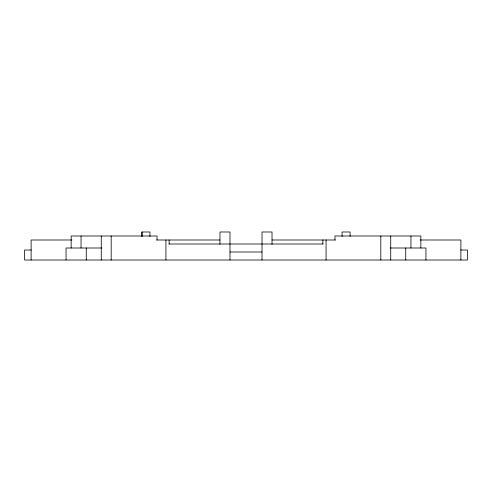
<?xml version="1.0" encoding="UTF-8"?>
<svg xmlns="http://www.w3.org/2000/svg" width="492" height="492" viewBox="0 0 492 492"><rect width="100%" height="100%" fill="white"/><g stroke="black" fill="none" stroke-linecap="round" stroke-linejoin="round"><path stroke-width="0.74" d="M71.937 239.998L31.113 239.998L31.113 260.01M156.462 239.998L219.979 239.998M272.021 239.998L335.538 239.998M420.063 239.998L460.887 239.998L460.887 260.01M168.959 244.001L323.041 244.001M101.69 247.999L66.051 247.999L66.051 260.01M390.31 247.999L425.949 247.999L425.949 260.01M31.34 250.004L24.6 250.004L24.6 260.01L467.4 260.01L467.4 250.004L460.66 250.004M229.985 252.002L262.015 252.002M420.857 247.999L420.857 235.994L334.96 235.994L334.96 239.998M410.949 235.994L410.949 247.999M405.734 247.999L405.734 260.01M390.728 235.994L390.728 260.01M380.82 235.994L380.82 260.01M350.089 236.357L350.089 231.99L342.081 231.99L342.081 236.566M326.067 239.998L326.067 260.01M322.875 239.998L322.875 244.001M272.021 244.364L272.021 231.99L262.015 231.99L262.015 260.01M229.985 260.01L229.985 231.99L219.979 231.99L219.979 244.364M169.125 239.998L169.125 244.001M165.933 239.998L165.933 260.01M157.04 239.998L157.04 235.994L71.143 235.994L71.143 247.999M149.919 236.566L149.919 231.99L141.911 231.99L141.911 236.357M142.028 231.99L142.028 236.357M111.18 235.994L111.18 260.01M101.272 235.994L101.272 260.01M86.266 247.999L86.266 260.01M81.051 235.994L81.051 247.999"/></g></svg>
